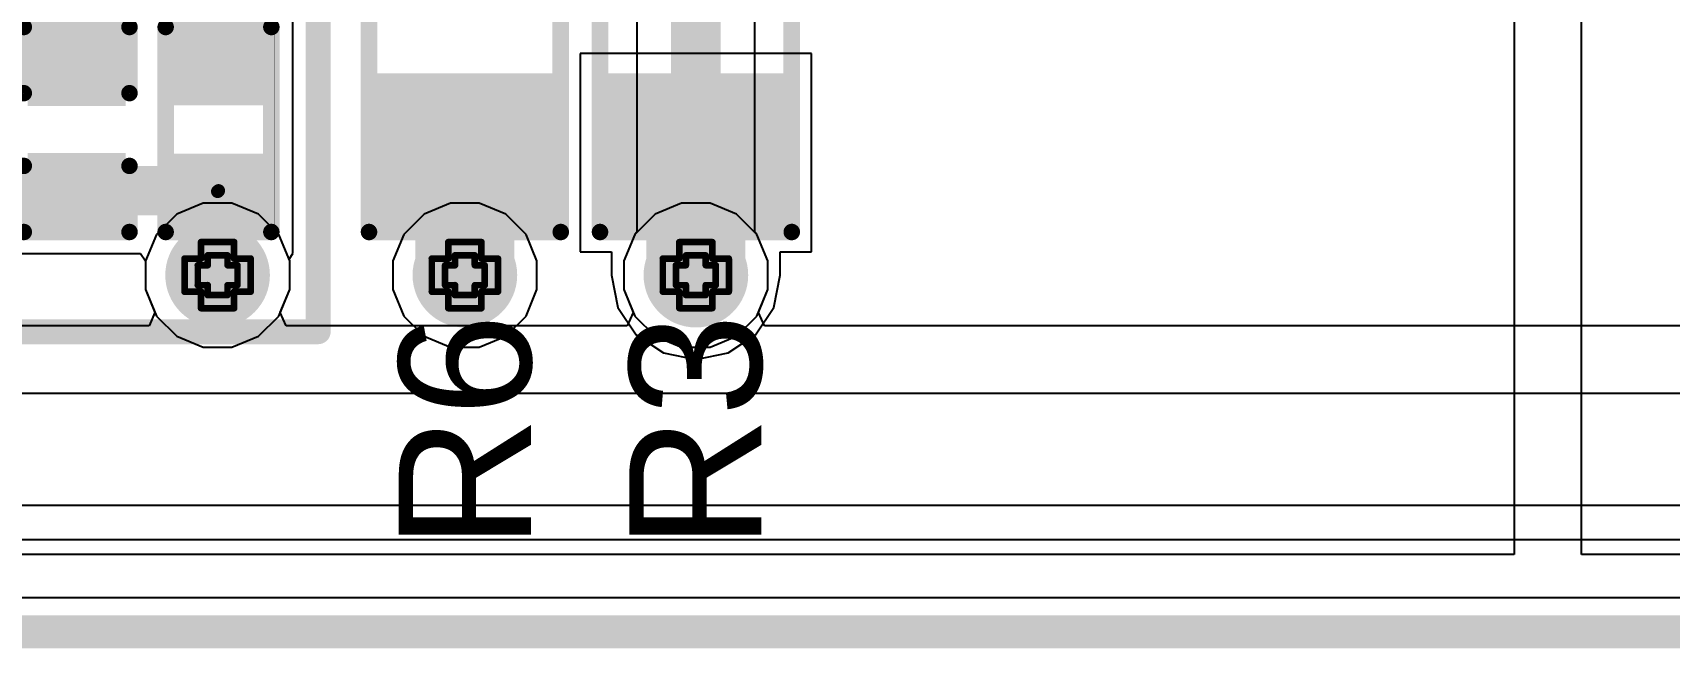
# Model space of a CAD drawing. Header units: inches. Extents: x -3 to 5259, y -3 to 5282.
# Drawn here: x 32.07 to 44.65, y -2.85 to 1.88 of the extents above; entities that cross this region are included whole.
import ezdxf

# ---------------------------------------------------------------- set-up
doc = ezdxf.new("R2010")
doc.units = ezdxf.units.IN
for name, color, linetype in [('Board Outline', 216, 'Continuous'), ('Bottom Layer', 5, 'Continuous'), ('Bottom Solder', 6, 'Continuous'), ('Drill Drawing', 1, 'Continuous'), ('Layer 1', 16, 'Continuous'), ('Layer 2', 76, 'Continuous'), ('Top Layer', 1, 'Continuous'), ('Top Overlay', 2, 'Continuous'), ('Top Paste', 8, 'Continuous'), ('Top Solder', 216, 'Continuous'), ('Via Holes', 16, 'Continuous')]:
    doc.layers.add(name, color=color, linetype=linetype)
doc.styles.add('Arial', font='', dxfattribs={"height": 0.2})
doc.styles.get('Arial').set_extended_font_data('Arial')

# ---------------------------------------------------------------- blocks, each defined once
blk = doc.blocks.new('RES_0805_154')
at = {"layer": 'Top Layer'}
for points in [[(-1.524, 0.635), (-0.508, 0.635), (-0.508, -0.635), (-1.524, -0.635)], [(0.508, 0.635), (1.524, 0.635), (1.524, -0.635), (0.508, -0.635)]]:
    blk.add_hatch(color=1, dxfattribs=at).paths.add_polyline_path(points)
at = {"layer": 'Top Paste'}
for points in [[(-1.524, 0.635), (-0.508, 0.635), (-0.508, -0.635), (-1.524, -0.635)], [(0.508, 0.635), (1.524, 0.635), (1.524, -0.635), (0.508, -0.635)]]:
    blk.add_hatch(color=8, dxfattribs=at).paths.add_polyline_path(points)
at = {"layer": 'Top Solder'}
for points in [[(-1.6256, 0.7366), (-0.4064, 0.7366), (-0.4064, -0.7366), (-1.6256, -0.7366)], [(0.4064, 0.7366), (1.6256, 0.7366), (1.6256, -0.7366), (0.4064, -0.7366)]]:
    blk.add_hatch(color=216, dxfattribs=at).paths.add_polyline_path(points)
at = {"layer": 'Top Overlay'}
for points in [[(-1.6256, 0.7366, 0.127, 0.127, 0), (1.6256, 0.7366, 0.127, 0.127, 0)], [(-1.6256, 0.7366, 0.127, 0.127, 0), (-1.6256, -0.7366, 0.127, 0.127, 0)], [(1.6256, 0.7366, 0.127, 0.127, 0), (1.6256, -0.7366, 0.127, 0.127, 0)], [(-1.6256, -0.7366, 0.127, 0.127, 0), (1.6256, -0.7366, 0.127, 0.127, 0)]]:
    blk.add_lwpolyline(points, format="xyseb", dxfattribs=at)
for points in [[(-1.65735, 0.7366, 0.0635, 0.0635, 1), (-1.59385, 0.7366, 0.0635, 0.0635, 1)], [(-1.65735, 0.7366, 0.0635, 0.0635, 1), (-1.59385, 0.7366, 0.0635, 0.0635, 1)], [(1.59385, 0.7366, 0.0635, 0.0635, 1), (1.65735, 0.7366, 0.0635, 0.0635, 1)], [(1.59385, 0.7366, 0.0635, 0.0635, 1), (1.65735, 0.7366, 0.0635, 0.0635, 1)], [(-1.65735, -0.7366, 0.0635, 0.0635, 1), (-1.59385, -0.7366, 0.0635, 0.0635, 1)], [(-1.65735, -0.7366, 0.0635, 0.0635, 1), (-1.59385, -0.7366, 0.0635, 0.0635, 1)], [(1.59385, -0.7366, 0.0635, 0.0635, 1), (1.65735, -0.7366, 0.0635, 0.0635, 1)], [(1.59385, -0.7366, 0.0635, 0.0635, 1), (1.65735, -0.7366, 0.0635, 0.0635, 1)]]:
    blk.add_lwpolyline(points, format="xyseb", close=True, dxfattribs=at)
blk = doc.blocks.new('R___0402_156')
at = {"layer": 'Top Layer'}
for points in [[(-0.699, -0.318), (-0.699, 0.318), (-0.241, 0.318), (-0.241, -0.318)], [(0.241, -0.318), (0.241, 0.318), (0.699, 0.318), (0.699, -0.318)]]:
    blk.add_hatch(color=1, dxfattribs=at).paths.add_polyline_path(points)
at = {"layer": 'Top Paste'}
for points in [[(-0.699, -0.318), (-0.699, 0.318), (-0.241, 0.318), (-0.241, -0.318)], [(0.241, -0.318), (0.241, 0.318), (0.699, 0.318), (0.699, -0.318)]]:
    blk.add_hatch(color=8, dxfattribs=at).paths.add_polyline_path(points)
at = {"layer": 'Top Solder'}
for points in [[(-0.754, -0.373), (-0.754, 0.373), (-0.186, 0.373), (-0.186, -0.373)], [(0.186, -0.373), (0.186, 0.373), (0.754, 0.373), (0.754, -0.373)]]:
    blk.add_hatch(color=216, dxfattribs=at).paths.add_polyline_path(points)
at = {"layer": 'Top Overlay'}
for points in [[(-0.787, 0.406, 0.127, 0.127, 0), (0.787, 0.406, 0.127, 0.127, 0)], [(-0.787, 0.406, 0.127, 0.127, 0), (-0.787, -0.406, 0.127, 0.127, 0)], [(0.787, 0.406, 0.127, 0.127, 0), (0.787, -0.406, 0.127, 0.127, 0)], [(-0.787, -0.406, 0.127, 0.127, 0), (0.787, -0.406, 0.127, 0.127, 0)], [(-0.813, -0.432, 0.00323, 0.00323, 0), (0.813, -0.432, 0.00323, 0.00323, 0)]]:
    blk.add_lwpolyline(points, format="xyseb", dxfattribs=at)
for points in [[(-0.819, 0.406, 0.0635, 0.0635, 1), (-0.756, 0.406, 0.0635, 0.0635, 1)], [(-0.819, 0.406, 0.0635, 0.0635, 1), (-0.756, 0.406, 0.0635, 0.0635, 1)], [(0.756, 0.406, 0.0635, 0.0635, 1), (0.819, 0.406, 0.0635, 0.0635, 1)], [(0.756, 0.406, 0.0635, 0.0635, 1), (0.819, 0.406, 0.0635, 0.0635, 1)], [(-0.819, -0.406, 0.0635, 0.0635, 1), (-0.756, -0.406, 0.0635, 0.0635, 1)], [(-0.819, -0.406, 0.0635, 0.0635, 1), (-0.756, -0.406, 0.0635, 0.0635, 1)], [(0.756, -0.406, 0.0635, 0.0635, 1), (0.819, -0.406, 0.0635, 0.0635, 1)], [(0.756, -0.406, 0.0635, 0.0635, 1), (0.819, -0.406, 0.0635, 0.0635, 1)], [(-0.814, -0.432, 0.00161, 0.00161, 1), (-0.812, -0.432, 0.00161, 0.00161, 1)], [(0.812, -0.432, 0.00161, 0.00161, 1), (0.814, -0.432, 0.00161, 0.00161, 1)]]:
    blk.add_lwpolyline(points, format="xyseb", close=True, dxfattribs=at)
blk = doc.blocks.new('RES_0805_157')
at = {"layer": 'Top Layer'}
for points in [[(-1.524, 0.635), (-0.508, 0.635), (-0.508, -0.635), (-1.524, -0.635)], [(0.508, 0.635), (1.524, 0.635), (1.524, -0.635), (0.508, -0.635)]]:
    blk.add_hatch(color=1, dxfattribs=at).paths.add_polyline_path(points)
at = {"layer": 'Top Paste'}
for points in [[(-1.524, 0.635), (-0.508, 0.635), (-0.508, -0.635), (-1.524, -0.635)], [(0.508, 0.635), (1.524, 0.635), (1.524, -0.635), (0.508, -0.635)]]:
    blk.add_hatch(color=8, dxfattribs=at).paths.add_polyline_path(points)
at = {"layer": 'Top Solder'}
for points in [[(-1.6256, 0.7366), (-0.4064, 0.7366), (-0.4064, -0.7366), (-1.6256, -0.7366)], [(0.4064, 0.7366), (1.6256, 0.7366), (1.6256, -0.7366), (0.4064, -0.7366)]]:
    blk.add_hatch(color=216, dxfattribs=at).paths.add_polyline_path(points)
at = {"layer": 'Top Overlay'}
for points in [[(1.6256, 0.7366, 0.127, 0.127, 0), (-1.6256, 0.7366, 0.127, 0.127, 0)], [(-1.6256, -0.7366, 0.127, 0.127, 0), (-1.6256, 0.7366, 0.127, 0.127, 0)], [(1.6256, -0.7366, 0.127, 0.127, 0), (1.6256, 0.7366, 0.127, 0.127, 0)], [(1.6256, -0.7366, 0.127, 0.127, 0), (-1.6256, -0.7366, 0.127, 0.127, 0)]]:
    blk.add_lwpolyline(points, format="xyseb", dxfattribs=at)
for points in [[(-1.65735, 0.7366, 0.0635, 0.0635, 1), (-1.59385, 0.7366, 0.0635, 0.0635, 1)], [(-1.65735, 0.7366, 0.0635, 0.0635, 1), (-1.59385, 0.7366, 0.0635, 0.0635, 1)], [(1.59385, 0.7366, 0.0635, 0.0635, 1), (1.65735, 0.7366, 0.0635, 0.0635, 1)], [(1.59385, 0.7366, 0.0635, 0.0635, 1), (1.65735, 0.7366, 0.0635, 0.0635, 1)], [(-1.65735, -0.7366, 0.0635, 0.0635, 1), (-1.59385, -0.7366, 0.0635, 0.0635, 1)], [(-1.65735, -0.7366, 0.0635, 0.0635, 1), (-1.59385, -0.7366, 0.0635, 0.0635, 1)], [(1.59385, -0.7366, 0.0635, 0.0635, 1), (1.65735, -0.7366, 0.0635, 0.0635, 1)], [(1.59385, -0.7366, 0.0635, 0.0635, 1), (1.65735, -0.7366, 0.0635, 0.0635, 1)]]:
    blk.add_lwpolyline(points, format="xyseb", close=True, dxfattribs=at)
blk = doc.blocks.new('C___0402_266')
at = {"layer": 'Top Layer'}
for points in [[(-0.699, -0.318), (-0.699, 0.317), (-0.241, 0.317), (-0.241, -0.318)], [(0.241, -0.318), (0.241, 0.317), (0.699, 0.317), (0.699, -0.318)]]:
    blk.add_hatch(color=1, dxfattribs=at).paths.add_polyline_path(points)
at = {"layer": 'Top Paste'}
for points in [[(-0.699, -0.318), (-0.699, 0.317), (-0.241, 0.317), (-0.241, -0.318)], [(0.241, -0.318), (0.241, 0.317), (0.699, 0.317), (0.699, -0.318)]]:
    blk.add_hatch(color=8, dxfattribs=at).paths.add_polyline_path(points)
at = {"layer": 'Top Solder'}
for points in [[(-0.758, -0.377), (-0.758, 0.377), (-0.181, 0.377), (-0.181, -0.377)], [(0.181, -0.377), (0.181, 0.377), (0.758, 0.377), (0.758, -0.377)]]:
    blk.add_hatch(color=216, dxfattribs=at).paths.add_polyline_path(points)
at = {"layer": 'Top Overlay'}
for points in [[(-0.787, -0.406, 0.127, 0.127, 0), (-0.787, 0.406, 0.127, 0.127, 0)], [(-0.279, 0.406, 0.127, 0.127, 0), (-0.787, 0.406, 0.127, 0.127, 0)], [(0.787, 0.406, 0.127, 0.127, 0), (0.279, 0.406, 0.127, 0.127, 0)], [(0.787, -0.406, 0.127, 0.127, 0), (0.787, 0.406, 0.127, 0.127, 0)], [(-0.279, -0.406, 0.127, 0.127, 0), (-0.787, -0.406, 0.127, 0.127, 0)], [(0.787, -0.406, 0.127, 0.127, 0), (0.279, -0.406, 0.127, 0.127, 0)]]:
    blk.add_lwpolyline(points, format="xyseb", dxfattribs=at)
for points in [[(-0.819, 0.406, 0.0635, 0.0635, 1), (-0.756, 0.406, 0.0635, 0.0635, 1)], [(-0.819, 0.406, 0.0635, 0.0635, 1), (-0.756, 0.406, 0.0635, 0.0635, 1)], [(-0.311, 0.406, 0.0635, 0.0635, 1), (-0.248, 0.406, 0.0635, 0.0635, 1)], [(0.248, 0.406, 0.0635, 0.0635, 1), (0.311, 0.406, 0.0635, 0.0635, 1)], [(0.756, 0.406, 0.0635, 0.0635, 1), (0.819, 0.406, 0.0635, 0.0635, 1)], [(0.756, 0.406, 0.0635, 0.0635, 1), (0.819, 0.406, 0.0635, 0.0635, 1)], [(-0.819, -0.406, 0.0635, 0.0635, 1), (-0.756, -0.406, 0.0635, 0.0635, 1)], [(-0.819, -0.406, 0.0635, 0.0635, 1), (-0.756, -0.406, 0.0635, 0.0635, 1)], [(-0.311, -0.406, 0.0635, 0.0635, 1), (-0.248, -0.406, 0.0635, 0.0635, 1)], [(0.248, -0.406, 0.0635, 0.0635, 1), (0.311, -0.406, 0.0635, 0.0635, 1)], [(0.756, -0.406, 0.0635, 0.0635, 1), (0.819, -0.406, 0.0635, 0.0635, 1)], [(0.756, -0.406, 0.0635, 0.0635, 1), (0.819, -0.406, 0.0635, 0.0635, 1)]]:
    blk.add_lwpolyline(points, format="xyseb", close=True, dxfattribs=at)

msp = doc.modelspace()

# ---------------------------------------------------------------- hatches: boundary and pattern name
at = {"layer": 'Bottom Layer'}
h = msp.add_hatch(color=5, dxfattribs=at)
edge = h.paths.add_edge_path()
edge.add_arc((33.492, 0.018), 0.3, 0, 360)
h = msp.add_hatch(color=5, dxfattribs=at)
edge = h.paths.add_edge_path()
edge.add_arc((35.392, 0.018), 0.3, 0, 360)
h = msp.add_hatch(color=5, dxfattribs=at)
edge = h.paths.add_edge_path()
edge.add_arc((37.167, 0.018), 0.3, 0, 360)
at = {"layer": 'Bottom Solder'}
h = msp.add_hatch(color=6, dxfattribs=at)
edge = h.paths.add_edge_path()
edge.add_arc((33.492, 0.018), 0.402, 0, 360)
h = msp.add_hatch(color=6, dxfattribs=at)
edge = h.paths.add_edge_path()
edge.add_arc((35.392, 0.018), 0.402, 0, 360)
h = msp.add_hatch(color=6, dxfattribs=at)
edge = h.paths.add_edge_path()
edge.add_arc((37.167, 0.018), 0.402, 0, 360)
at = {"layer": 'Layer 1'}
h = msp.add_hatch(color=16, dxfattribs=at)
edge = h.paths.add_edge_path()
edge.add_arc((33.492, 0.018), 0.3, 0, 360)
h = msp.add_hatch(color=16, dxfattribs=at)
edge = h.paths.add_edge_path()
edge.add_arc((35.392, 0.018), 0.3, 0, 360)
h = msp.add_hatch(color=16, dxfattribs=at)
edge = h.paths.add_edge_path()
edge.add_arc((37.167, 0.018), 0.3, 0, 360)
at = {"layer": 'Layer 2'}
h = msp.add_hatch(color=76, dxfattribs=at)
edge = h.paths.add_edge_path()
edge.add_arc((33.492, 0.018), 0.3, 0, 360)
h = msp.add_hatch(color=76, dxfattribs=at)
edge = h.paths.add_edge_path()
edge.add_arc((35.392, 0.018), 0.3, 0, 360)
h = msp.add_hatch(color=76, dxfattribs=at)
edge = h.paths.add_edge_path()
edge.add_arc((37.167, 0.018), 0.3, 0, 360)
at = {"layer": 'Top Layer'}
h = msp.add_hatch(color=1, dxfattribs=at)
edge = h.paths.add_edge_path()
edge.add_arc((33.492, 0.018), 0.3, 0, 360)
h = msp.add_hatch(color=1, dxfattribs=at)
edge = h.paths.add_edge_path()
edge.add_arc((35.392, 0.018), 0.3, 0, 360)
h = msp.add_hatch(color=1, dxfattribs=at)
edge = h.paths.add_edge_path()
edge.add_arc((37.167, 0.018), 0.3, 0, 360)
at = {"layer": 'Top Solder'}
h = msp.add_hatch(color=216, dxfattribs=at)
edge = h.paths.add_edge_path()
edge.add_arc((33.492, 0.018), 0.402, 0, 360)
h = msp.add_hatch(color=216, dxfattribs=at)
edge = h.paths.add_edge_path()
edge.add_arc((35.392, 0.018), 0.402, 0, 360)
h = msp.add_hatch(color=216, dxfattribs=at)
edge = h.paths.add_edge_path()
edge.add_arc((37.167, 0.018), 0.402, 0, 360)
at = {"layer": 'Via Holes'}
h = msp.add_hatch(color=7, dxfattribs=at)
edge = h.paths.add_edge_path()
edge.add_arc((33.492, 0.018), 0.15, 0, 360)
h = msp.add_hatch(color=7, dxfattribs=at)
edge = h.paths.add_edge_path()
edge.add_arc((35.392, 0.018), 0.15, 0, 360)
h = msp.add_hatch(color=7, dxfattribs=at)
edge = h.paths.add_edge_path()
edge.add_arc((37.167, 0.018), 0.15, 0, 360)

# ---------------------------------------------------------------- linework, layer by layer
at = {"layer": 'Board Outline'}
msp.add_lwpolyline([(-2.722, -2.722, 0.254, 0.254, 0), (147.278, -2.722, 0.254, 0.254, 0)], format="xyseb", dxfattribs=at)
at = {"layer": 'Bottom Layer'}
for p, q in [((37.62, 0.348), (37.62, 5.226)), ((36.713, 5.038), (36.713, 0.348)), ((33.382, 0.572), (33.178, 0.487)), ((33.602, 0.572), (33.382, 0.572)), ((33.806, 0.487), (33.602, 0.572)), ((33.178, 0.487), (33.022, 0.331)), ((33.962, 0.331), (33.806, 0.487)), ((33.022, 0.331), (32.938, 0.128)), ((34.046, 0.128), (33.962, 0.331)), ((36.697, 0.331), (36.613, 0.128)), ((36.713, 0.348), (36.697, 0.331)), ((37.636, 0.331), (37.62, 0.348)), ((37.721, 0.128), (37.636, 0.331)), ((32.938, 0.128), (32.938, -0.093)), ((34.046, -0.093), (34.046, 0.128)), ((36.613, 0.128), (36.613, -0.093)), ((37.721, -0.093), (37.721, 0.128)), ((32.938, -0.093), (33.022, -0.296)), ((33.962, -0.296), (34.046, -0.093)), ((36.613, -0.093), (36.697, -0.296)), ((37.636, -0.296), (37.721, -0.093)), ((33.022, -0.296), (33.178, -0.452)), ((33.806, -0.452), (33.962, -0.296)), ((36.697, -0.296), (36.853, -0.452)), ((37.48, -0.452), (37.636, -0.296)), ((33.178, -0.452), (33.382, -0.536)), ((33.602, -0.536), (33.806, -0.452)), ((36.853, -0.452), (37.056, -0.536)), ((37.277, -0.536), (37.48, -0.452)), ((33.382, -0.536), (33.602, -0.536)), ((37.056, -0.536), (37.277, -0.536)), ((139.342, -1.753), (5.233, -1.753))]:
    msp.add_line(p, q, dxfattribs=at)
msp.add_lwpolyline([(37.167, 0.018, 0.381, 0.381, 0), (37.167, 5.226, 0.381, 0.381, 0)], format="xyseb", dxfattribs=at)
msp.add_lwpolyline([(37.071, 0.018, 0.191, 0.191, 1), (37.262, 0.018, 0.191, 0.191, 1)], format="xyseb", close=True, dxfattribs=at)
at = {"layer": 'Drill Drawing'}
for points in [[(33.365, 0.145, 0.0508, 0.0508, 0), (33.365, 0.272, 0.0508, 0.0508, 0)], [(33.365, 0.272, 0.0508, 0.0508, 0), (33.619, 0.272, 0.0508, 0.0508, 0)], [(33.619, 0.145, 0.0508, 0.0508, 0), (33.619, 0.272, 0.0508, 0.0508, 0)], [(35.265, 0.145, 0.0508, 0.0508, 0), (35.265, 0.272, 0.0508, 0.0508, 0)], [(35.265, 0.272, 0.0508, 0.0508, 0), (35.519, 0.272, 0.0508, 0.0508, 0)], [(35.519, 0.145, 0.0508, 0.0508, 0), (35.519, 0.272, 0.0508, 0.0508, 0)], [(37.04, 0.145, 0.0508, 0.0508, 0), (37.04, 0.272, 0.0508, 0.0508, 0)], [(37.04, 0.272, 0.0508, 0.0508, 0), (37.294, 0.272, 0.0508, 0.0508, 0)], [(37.294, 0.145, 0.0508, 0.0508, 0), (37.294, 0.272, 0.0508, 0.0508, 0)], [(33.238, -0.109, 0.0508, 0.0508, 0), (33.238, 0.145, 0.0508, 0.0508, 0)], [(33.238, 0.145, 0.0508, 0.0508, 0), (33.365, 0.145, 0.0508, 0.0508, 0)], [(33.416, 0.094, 0.0508, 0.0508, 0), (33.416, 0.17, 0.0508, 0.0508, 0)], [(33.416, 0.17, 0.0508, 0.0508, 0), (33.568, 0.17, 0.0508, 0.0508, 0)], [(33.568, 0.094, 0.0508, 0.0508, 0), (33.568, 0.17, 0.0508, 0.0508, 0)], [(33.619, 0.145, 0.0508, 0.0508, 0), (33.746, 0.145, 0.0508, 0.0508, 0)], [(33.746, -0.109, 0.0508, 0.0508, 0), (33.746, 0.145, 0.0508, 0.0508, 0)], [(35.138, -0.109, 0.0508, 0.0508, 0), (35.138, 0.145, 0.0508, 0.0508, 0)], [(35.138, 0.145, 0.0508, 0.0508, 0), (35.265, 0.145, 0.0508, 0.0508, 0)], [(35.316, 0.094, 0.0508, 0.0508, 0), (35.316, 0.17, 0.0508, 0.0508, 0)], [(35.316, 0.17, 0.0508, 0.0508, 0), (35.468, 0.17, 0.0508, 0.0508, 0)], [(35.468, 0.094, 0.0508, 0.0508, 0), (35.468, 0.17, 0.0508, 0.0508, 0)], [(35.519, 0.145, 0.0508, 0.0508, 0), (35.646, 0.145, 0.0508, 0.0508, 0)], [(35.646, -0.109, 0.0508, 0.0508, 0), (35.646, 0.145, 0.0508, 0.0508, 0)], [(36.913, -0.109, 0.0508, 0.0508, 0), (36.913, 0.145, 0.0508, 0.0508, 0)], [(36.913, 0.145, 0.0508, 0.0508, 0), (37.04, 0.145, 0.0508, 0.0508, 0)], [(37.09, 0.094, 0.0508, 0.0508, 0), (37.09, 0.17, 0.0508, 0.0508, 0)], [(37.09, 0.17, 0.0508, 0.0508, 0), (37.243, 0.17, 0.0508, 0.0508, 0)], [(37.243, 0.094, 0.0508, 0.0508, 0), (37.243, 0.17, 0.0508, 0.0508, 0)], [(37.294, 0.145, 0.0508, 0.0508, 0), (37.421, 0.145, 0.0508, 0.0508, 0)], [(37.421, -0.109, 0.0508, 0.0508, 0), (37.421, 0.145, 0.0508, 0.0508, 0)], [(33.34, -0.059, 0.0508, 0.0508, 0), (33.34, 0.094, 0.0508, 0.0508, 0)], [(33.34, 0.094, 0.0508, 0.0508, 0), (33.416, 0.094, 0.0508, 0.0508, 0)], [(33.568, 0.094, 0.0508, 0.0508, 0), (33.645, 0.094, 0.0508, 0.0508, 0)], [(33.645, -0.059, 0.0508, 0.0508, 0), (33.645, 0.094, 0.0508, 0.0508, 0)], [(35.24, -0.059, 0.0508, 0.0508, 0), (35.24, 0.094, 0.0508, 0.0508, 0)], [(35.24, 0.094, 0.0508, 0.0508, 0), (35.316, 0.094, 0.0508, 0.0508, 0)], [(35.468, 0.094, 0.0508, 0.0508, 0), (35.545, 0.094, 0.0508, 0.0508, 0)], [(35.545, -0.059, 0.0508, 0.0508, 0), (35.545, 0.094, 0.0508, 0.0508, 0)], [(37.014, -0.059, 0.0508, 0.0508, 0), (37.014, 0.094, 0.0508, 0.0508, 0)], [(37.014, 0.094, 0.0508, 0.0508, 0), (37.09, 0.094, 0.0508, 0.0508, 0)], [(37.243, 0.094, 0.0508, 0.0508, 0), (37.319, 0.094, 0.0508, 0.0508, 0)], [(37.319, -0.059, 0.0508, 0.0508, 0), (37.319, 0.094, 0.0508, 0.0508, 0)], [(33.238, -0.109, 0.0508, 0.0508, 0), (33.365, -0.109, 0.0508, 0.0508, 0)], [(33.34, -0.059, 0.0508, 0.0508, 0), (33.416, -0.059, 0.0508, 0.0508, 0)], [(33.365, -0.236, 0.0508, 0.0508, 0), (33.365, -0.109, 0.0508, 0.0508, 0)], [(33.416, -0.135, 0.0508, 0.0508, 0), (33.416, -0.059, 0.0508, 0.0508, 0)], [(33.416, -0.135, 0.0508, 0.0508, 0), (33.568, -0.135, 0.0508, 0.0508, 0)], [(33.568, -0.059, 0.0508, 0.0508, 0), (33.645, -0.059, 0.0508, 0.0508, 0)], [(33.568, -0.135, 0.0508, 0.0508, 0), (33.568, -0.059, 0.0508, 0.0508, 0)], [(33.619, -0.109, 0.0508, 0.0508, 0), (33.746, -0.109, 0.0508, 0.0508, 0)], [(33.619, -0.236, 0.0508, 0.0508, 0), (33.619, -0.109, 0.0508, 0.0508, 0)], [(35.138, -0.109, 0.0508, 0.0508, 0), (35.265, -0.109, 0.0508, 0.0508, 0)], [(35.24, -0.059, 0.0508, 0.0508, 0), (35.316, -0.059, 0.0508, 0.0508, 0)], [(35.265, -0.236, 0.0508, 0.0508, 0), (35.265, -0.109, 0.0508, 0.0508, 0)], [(35.316, -0.135, 0.0508, 0.0508, 0), (35.316, -0.059, 0.0508, 0.0508, 0)], [(35.316, -0.135, 0.0508, 0.0508, 0), (35.468, -0.135, 0.0508, 0.0508, 0)], [(35.468, -0.059, 0.0508, 0.0508, 0), (35.545, -0.059, 0.0508, 0.0508, 0)], [(35.468, -0.135, 0.0508, 0.0508, 0), (35.468, -0.059, 0.0508, 0.0508, 0)], [(35.519, -0.109, 0.0508, 0.0508, 0), (35.646, -0.109, 0.0508, 0.0508, 0)], [(35.519, -0.236, 0.0508, 0.0508, 0), (35.519, -0.109, 0.0508, 0.0508, 0)], [(36.913, -0.109, 0.0508, 0.0508, 0), (37.04, -0.109, 0.0508, 0.0508, 0)], [(37.014, -0.059, 0.0508, 0.0508, 0), (37.09, -0.059, 0.0508, 0.0508, 0)], [(37.04, -0.236, 0.0508, 0.0508, 0), (37.04, -0.109, 0.0508, 0.0508, 0)], [(37.09, -0.135, 0.0508, 0.0508, 0), (37.09, -0.059, 0.0508, 0.0508, 0)], [(37.09, -0.135, 0.0508, 0.0508, 0), (37.243, -0.135, 0.0508, 0.0508, 0)], [(37.243, -0.059, 0.0508, 0.0508, 0), (37.319, -0.059, 0.0508, 0.0508, 0)], [(37.243, -0.135, 0.0508, 0.0508, 0), (37.243, -0.059, 0.0508, 0.0508, 0)], [(37.294, -0.109, 0.0508, 0.0508, 0), (37.421, -0.109, 0.0508, 0.0508, 0)], [(37.294, -0.236, 0.0508, 0.0508, 0), (37.294, -0.109, 0.0508, 0.0508, 0)], [(33.365, -0.236, 0.0508, 0.0508, 0), (33.619, -0.236, 0.0508, 0.0508, 0)], [(35.265, -0.236, 0.0508, 0.0508, 0), (35.519, -0.236, 0.0508, 0.0508, 0)], [(37.04, -0.236, 0.0508, 0.0508, 0), (37.294, -0.236, 0.0508, 0.0508, 0)]]:
    msp.add_lwpolyline(points, format="xyseb", dxfattribs=at)
for points in [[(33.352, 0.272, 0.0254, 0.0254, 1), (33.378, 0.272, 0.0254, 0.0254, 1)], [(33.352, 0.272, 0.0254, 0.0254, 1), (33.378, 0.272, 0.0254, 0.0254, 1)], [(33.606, 0.272, 0.0254, 0.0254, 1), (33.632, 0.272, 0.0254, 0.0254, 1)], [(33.606, 0.272, 0.0254, 0.0254, 1), (33.632, 0.272, 0.0254, 0.0254, 1)], [(35.252, 0.272, 0.0254, 0.0254, 1), (35.278, 0.272, 0.0254, 0.0254, 1)], [(35.252, 0.272, 0.0254, 0.0254, 1), (35.278, 0.272, 0.0254, 0.0254, 1)], [(35.506, 0.272, 0.0254, 0.0254, 1), (35.532, 0.272, 0.0254, 0.0254, 1)], [(35.506, 0.272, 0.0254, 0.0254, 1), (35.532, 0.272, 0.0254, 0.0254, 1)], [(37.027, 0.272, 0.0254, 0.0254, 1), (37.052, 0.272, 0.0254, 0.0254, 1)], [(37.027, 0.272, 0.0254, 0.0254, 1), (37.052, 0.272, 0.0254, 0.0254, 1)], [(37.281, 0.272, 0.0254, 0.0254, 1), (37.306, 0.272, 0.0254, 0.0254, 1)], [(37.281, 0.272, 0.0254, 0.0254, 1), (37.306, 0.272, 0.0254, 0.0254, 1)], [(33.225, 0.145, 0.0254, 0.0254, 1), (33.251, 0.145, 0.0254, 0.0254, 1)], [(33.225, 0.145, 0.0254, 0.0254, 1), (33.251, 0.145, 0.0254, 0.0254, 1)], [(33.352, 0.145, 0.0254, 0.0254, 1), (33.378, 0.145, 0.0254, 0.0254, 1)], [(33.352, 0.145, 0.0254, 0.0254, 1), (33.378, 0.145, 0.0254, 0.0254, 1)], [(33.403, 0.17, 0.0254, 0.0254, 1), (33.429, 0.17, 0.0254, 0.0254, 1)], [(33.403, 0.17, 0.0254, 0.0254, 1), (33.429, 0.17, 0.0254, 0.0254, 1)], [(33.556, 0.17, 0.0254, 0.0254, 1), (33.581, 0.17, 0.0254, 0.0254, 1)], [(33.556, 0.17, 0.0254, 0.0254, 1), (33.581, 0.17, 0.0254, 0.0254, 1)], [(33.606, 0.145, 0.0254, 0.0254, 1), (33.632, 0.145, 0.0254, 0.0254, 1)], [(33.606, 0.145, 0.0254, 0.0254, 1), (33.632, 0.145, 0.0254, 0.0254, 1)], [(33.733, 0.145, 0.0254, 0.0254, 1), (33.759, 0.145, 0.0254, 0.0254, 1)], [(33.733, 0.145, 0.0254, 0.0254, 1), (33.759, 0.145, 0.0254, 0.0254, 1)], [(35.125, 0.145, 0.0254, 0.0254, 1), (35.151, 0.145, 0.0254, 0.0254, 1)], [(35.125, 0.145, 0.0254, 0.0254, 1), (35.151, 0.145, 0.0254, 0.0254, 1)], [(35.252, 0.145, 0.0254, 0.0254, 1), (35.278, 0.145, 0.0254, 0.0254, 1)], [(35.252, 0.145, 0.0254, 0.0254, 1), (35.278, 0.145, 0.0254, 0.0254, 1)], [(35.303, 0.17, 0.0254, 0.0254, 1), (35.329, 0.17, 0.0254, 0.0254, 1)], [(35.303, 0.17, 0.0254, 0.0254, 1), (35.329, 0.17, 0.0254, 0.0254, 1)], [(35.456, 0.17, 0.0254, 0.0254, 1), (35.481, 0.17, 0.0254, 0.0254, 1)], [(35.456, 0.17, 0.0254, 0.0254, 1), (35.481, 0.17, 0.0254, 0.0254, 1)], [(35.506, 0.145, 0.0254, 0.0254, 1), (35.532, 0.145, 0.0254, 0.0254, 1)], [(35.506, 0.145, 0.0254, 0.0254, 1), (35.532, 0.145, 0.0254, 0.0254, 1)], [(35.633, 0.145, 0.0254, 0.0254, 1), (35.659, 0.145, 0.0254, 0.0254, 1)], [(35.633, 0.145, 0.0254, 0.0254, 1), (35.659, 0.145, 0.0254, 0.0254, 1)], [(36.9, 0.145, 0.0254, 0.0254, 1), (36.925, 0.145, 0.0254, 0.0254, 1)], [(36.9, 0.145, 0.0254, 0.0254, 1), (36.925, 0.145, 0.0254, 0.0254, 1)], [(37.027, 0.145, 0.0254, 0.0254, 1), (37.052, 0.145, 0.0254, 0.0254, 1)], [(37.027, 0.145, 0.0254, 0.0254, 1), (37.052, 0.145, 0.0254, 0.0254, 1)], [(37.078, 0.17, 0.0254, 0.0254, 1), (37.103, 0.17, 0.0254, 0.0254, 1)], [(37.078, 0.17, 0.0254, 0.0254, 1), (37.103, 0.17, 0.0254, 0.0254, 1)], [(37.23, 0.17, 0.0254, 0.0254, 1), (37.255, 0.17, 0.0254, 0.0254, 1)], [(37.23, 0.17, 0.0254, 0.0254, 1), (37.255, 0.17, 0.0254, 0.0254, 1)], [(37.281, 0.145, 0.0254, 0.0254, 1), (37.306, 0.145, 0.0254, 0.0254, 1)], [(37.281, 0.145, 0.0254, 0.0254, 1), (37.306, 0.145, 0.0254, 0.0254, 1)], [(37.408, 0.145, 0.0254, 0.0254, 1), (37.433, 0.145, 0.0254, 0.0254, 1)], [(37.408, 0.145, 0.0254, 0.0254, 1), (37.433, 0.145, 0.0254, 0.0254, 1)], [(33.327, 0.094, 0.0254, 0.0254, 1), (33.352, 0.094, 0.0254, 0.0254, 1)], [(33.327, 0.094, 0.0254, 0.0254, 1), (33.352, 0.094, 0.0254, 0.0254, 1)], [(33.403, 0.094, 0.0254, 0.0254, 1), (33.429, 0.094, 0.0254, 0.0254, 1)], [(33.403, 0.094, 0.0254, 0.0254, 1), (33.429, 0.094, 0.0254, 0.0254, 1)], [(33.556, 0.094, 0.0254, 0.0254, 1), (33.581, 0.094, 0.0254, 0.0254, 1)], [(33.556, 0.094, 0.0254, 0.0254, 1), (33.581, 0.094, 0.0254, 0.0254, 1)], [(33.632, 0.094, 0.0254, 0.0254, 1), (33.657, 0.094, 0.0254, 0.0254, 1)], [(33.632, 0.094, 0.0254, 0.0254, 1), (33.657, 0.094, 0.0254, 0.0254, 1)], [(35.227, 0.094, 0.0254, 0.0254, 1), (35.252, 0.094, 0.0254, 0.0254, 1)], [(35.227, 0.094, 0.0254, 0.0254, 1), (35.252, 0.094, 0.0254, 0.0254, 1)], [(35.303, 0.094, 0.0254, 0.0254, 1), (35.329, 0.094, 0.0254, 0.0254, 1)], [(35.303, 0.094, 0.0254, 0.0254, 1), (35.329, 0.094, 0.0254, 0.0254, 1)], [(35.456, 0.094, 0.0254, 0.0254, 1), (35.481, 0.094, 0.0254, 0.0254, 1)], [(35.456, 0.094, 0.0254, 0.0254, 1), (35.481, 0.094, 0.0254, 0.0254, 1)], [(35.532, 0.094, 0.0254, 0.0254, 1), (35.557, 0.094, 0.0254, 0.0254, 1)], [(35.532, 0.094, 0.0254, 0.0254, 1), (35.557, 0.094, 0.0254, 0.0254, 1)], [(37.001, 0.094, 0.0254, 0.0254, 1), (37.027, 0.094, 0.0254, 0.0254, 1)], [(37.001, 0.094, 0.0254, 0.0254, 1), (37.027, 0.094, 0.0254, 0.0254, 1)], [(37.078, 0.094, 0.0254, 0.0254, 1), (37.103, 0.094, 0.0254, 0.0254, 1)], [(37.078, 0.094, 0.0254, 0.0254, 1), (37.103, 0.094, 0.0254, 0.0254, 1)], [(37.23, 0.094, 0.0254, 0.0254, 1), (37.255, 0.094, 0.0254, 0.0254, 1)], [(37.23, 0.094, 0.0254, 0.0254, 1), (37.255, 0.094, 0.0254, 0.0254, 1)], [(37.306, 0.094, 0.0254, 0.0254, 1), (37.332, 0.094, 0.0254, 0.0254, 1)], [(37.306, 0.094, 0.0254, 0.0254, 1), (37.332, 0.094, 0.0254, 0.0254, 1)], [(33.225, -0.109, 0.0254, 0.0254, 1), (33.251, -0.109, 0.0254, 0.0254, 1)], [(33.225, -0.109, 0.0254, 0.0254, 1), (33.251, -0.109, 0.0254, 0.0254, 1)], [(33.327, -0.059, 0.0254, 0.0254, 1), (33.352, -0.059, 0.0254, 0.0254, 1)], [(33.327, -0.059, 0.0254, 0.0254, 1), (33.352, -0.059, 0.0254, 0.0254, 1)], [(33.352, -0.109, 0.0254, 0.0254, 1), (33.378, -0.109, 0.0254, 0.0254, 1)], [(33.352, -0.109, 0.0254, 0.0254, 1), (33.378, -0.109, 0.0254, 0.0254, 1)], [(33.403, -0.059, 0.0254, 0.0254, 1), (33.429, -0.059, 0.0254, 0.0254, 1)], [(33.403, -0.059, 0.0254, 0.0254, 1), (33.429, -0.059, 0.0254, 0.0254, 1)], [(33.403, -0.135, 0.0254, 0.0254, 1), (33.429, -0.135, 0.0254, 0.0254, 1)], [(33.403, -0.135, 0.0254, 0.0254, 1), (33.429, -0.135, 0.0254, 0.0254, 1)], [(33.556, -0.059, 0.0254, 0.0254, 1), (33.581, -0.059, 0.0254, 0.0254, 1)], [(33.556, -0.059, 0.0254, 0.0254, 1), (33.581, -0.059, 0.0254, 0.0254, 1)], [(33.556, -0.135, 0.0254, 0.0254, 1), (33.581, -0.135, 0.0254, 0.0254, 1)], [(33.556, -0.135, 0.0254, 0.0254, 1), (33.581, -0.135, 0.0254, 0.0254, 1)], [(33.606, -0.109, 0.0254, 0.0254, 1), (33.632, -0.109, 0.0254, 0.0254, 1)], [(33.606, -0.109, 0.0254, 0.0254, 1), (33.632, -0.109, 0.0254, 0.0254, 1)], [(33.632, -0.059, 0.0254, 0.0254, 1), (33.657, -0.059, 0.0254, 0.0254, 1)], [(33.632, -0.059, 0.0254, 0.0254, 1), (33.657, -0.059, 0.0254, 0.0254, 1)], [(33.733, -0.109, 0.0254, 0.0254, 1), (33.759, -0.109, 0.0254, 0.0254, 1)], [(33.733, -0.109, 0.0254, 0.0254, 1), (33.759, -0.109, 0.0254, 0.0254, 1)], [(35.125, -0.109, 0.0254, 0.0254, 1), (35.151, -0.109, 0.0254, 0.0254, 1)], [(35.125, -0.109, 0.0254, 0.0254, 1), (35.151, -0.109, 0.0254, 0.0254, 1)], [(35.227, -0.059, 0.0254, 0.0254, 1), (35.252, -0.059, 0.0254, 0.0254, 1)], [(35.227, -0.059, 0.0254, 0.0254, 1), (35.252, -0.059, 0.0254, 0.0254, 1)], [(35.252, -0.109, 0.0254, 0.0254, 1), (35.278, -0.109, 0.0254, 0.0254, 1)], [(35.252, -0.109, 0.0254, 0.0254, 1), (35.278, -0.109, 0.0254, 0.0254, 1)], [(35.303, -0.059, 0.0254, 0.0254, 1), (35.329, -0.059, 0.0254, 0.0254, 1)], [(35.303, -0.059, 0.0254, 0.0254, 1), (35.329, -0.059, 0.0254, 0.0254, 1)], [(35.303, -0.135, 0.0254, 0.0254, 1), (35.329, -0.135, 0.0254, 0.0254, 1)], [(35.303, -0.135, 0.0254, 0.0254, 1), (35.329, -0.135, 0.0254, 0.0254, 1)], [(35.456, -0.059, 0.0254, 0.0254, 1), (35.481, -0.059, 0.0254, 0.0254, 1)], [(35.456, -0.059, 0.0254, 0.0254, 1), (35.481, -0.059, 0.0254, 0.0254, 1)], [(35.456, -0.135, 0.0254, 0.0254, 1), (35.481, -0.135, 0.0254, 0.0254, 1)], [(35.456, -0.135, 0.0254, 0.0254, 1), (35.481, -0.135, 0.0254, 0.0254, 1)], [(35.506, -0.109, 0.0254, 0.0254, 1), (35.532, -0.109, 0.0254, 0.0254, 1)], [(35.506, -0.109, 0.0254, 0.0254, 1), (35.532, -0.109, 0.0254, 0.0254, 1)], [(35.532, -0.059, 0.0254, 0.0254, 1), (35.557, -0.059, 0.0254, 0.0254, 1)], [(35.532, -0.059, 0.0254, 0.0254, 1), (35.557, -0.059, 0.0254, 0.0254, 1)], [(35.633, -0.109, 0.0254, 0.0254, 1), (35.659, -0.109, 0.0254, 0.0254, 1)], [(35.633, -0.109, 0.0254, 0.0254, 1), (35.659, -0.109, 0.0254, 0.0254, 1)], [(36.9, -0.109, 0.0254, 0.0254, 1), (36.925, -0.109, 0.0254, 0.0254, 1)], [(36.9, -0.109, 0.0254, 0.0254, 1), (36.925, -0.109, 0.0254, 0.0254, 1)], [(37.001, -0.059, 0.0254, 0.0254, 1), (37.027, -0.059, 0.0254, 0.0254, 1)], [(37.001, -0.059, 0.0254, 0.0254, 1), (37.027, -0.059, 0.0254, 0.0254, 1)], [(37.027, -0.109, 0.0254, 0.0254, 1), (37.052, -0.109, 0.0254, 0.0254, 1)], [(37.027, -0.109, 0.0254, 0.0254, 1), (37.052, -0.109, 0.0254, 0.0254, 1)], [(37.078, -0.059, 0.0254, 0.0254, 1), (37.103, -0.059, 0.0254, 0.0254, 1)], [(37.078, -0.059, 0.0254, 0.0254, 1), (37.103, -0.059, 0.0254, 0.0254, 1)], [(37.078, -0.135, 0.0254, 0.0254, 1), (37.103, -0.135, 0.0254, 0.0254, 1)], [(37.078, -0.135, 0.0254, 0.0254, 1), (37.103, -0.135, 0.0254, 0.0254, 1)], [(37.23, -0.059, 0.0254, 0.0254, 1), (37.255, -0.059, 0.0254, 0.0254, 1)], [(37.23, -0.059, 0.0254, 0.0254, 1), (37.255, -0.059, 0.0254, 0.0254, 1)], [(37.23, -0.135, 0.0254, 0.0254, 1), (37.255, -0.135, 0.0254, 0.0254, 1)], [(37.23, -0.135, 0.0254, 0.0254, 1), (37.255, -0.135, 0.0254, 0.0254, 1)], [(37.281, -0.109, 0.0254, 0.0254, 1), (37.306, -0.109, 0.0254, 0.0254, 1)], [(37.281, -0.109, 0.0254, 0.0254, 1), (37.306, -0.109, 0.0254, 0.0254, 1)], [(37.306, -0.059, 0.0254, 0.0254, 1), (37.332, -0.059, 0.0254, 0.0254, 1)], [(37.306, -0.059, 0.0254, 0.0254, 1), (37.332, -0.059, 0.0254, 0.0254, 1)], [(37.408, -0.109, 0.0254, 0.0254, 1), (37.433, -0.109, 0.0254, 0.0254, 1)], [(37.408, -0.109, 0.0254, 0.0254, 1), (37.433, -0.109, 0.0254, 0.0254, 1)], [(33.352, -0.236, 0.0254, 0.0254, 1), (33.378, -0.236, 0.0254, 0.0254, 1)], [(33.352, -0.236, 0.0254, 0.0254, 1), (33.378, -0.236, 0.0254, 0.0254, 1)], [(33.606, -0.236, 0.0254, 0.0254, 1), (33.632, -0.236, 0.0254, 0.0254, 1)], [(33.606, -0.236, 0.0254, 0.0254, 1), (33.632, -0.236, 0.0254, 0.0254, 1)], [(35.252, -0.236, 0.0254, 0.0254, 1), (35.278, -0.236, 0.0254, 0.0254, 1)], [(35.252, -0.236, 0.0254, 0.0254, 1), (35.278, -0.236, 0.0254, 0.0254, 1)], [(35.506, -0.236, 0.0254, 0.0254, 1), (35.532, -0.236, 0.0254, 0.0254, 1)], [(35.506, -0.236, 0.0254, 0.0254, 1), (35.532, -0.236, 0.0254, 0.0254, 1)], [(37.027, -0.236, 0.0254, 0.0254, 1), (37.052, -0.236, 0.0254, 0.0254, 1)], [(37.027, -0.236, 0.0254, 0.0254, 1), (37.052, -0.236, 0.0254, 0.0254, 1)], [(37.281, -0.236, 0.0254, 0.0254, 1), (37.306, -0.236, 0.0254, 0.0254, 1)], [(37.281, -0.236, 0.0254, 0.0254, 1), (37.306, -0.236, 0.0254, 0.0254, 1)]]:
    msp.add_lwpolyline(points, format="xyseb", close=True, dxfattribs=at)
at = {"layer": 'Layer 1'}
for p, q in [((33.382, 0.572), (33.178, 0.487)), ((33.602, 0.572), (33.382, 0.572)), ((33.806, 0.487), (33.602, 0.572)), ((37.056, 0.572), (36.853, 0.487)), ((37.277, 0.572), (37.056, 0.572)), ((37.48, 0.487), (37.277, 0.572)), ((33.178, 0.487), (33.022, 0.331)), ((33.962, 0.331), (33.806, 0.487)), ((36.853, 0.487), (36.697, 0.331)), ((37.636, 0.331), (37.48, 0.487)), ((33.022, 0.331), (32.938, 0.128)), ((34.046, 0.128), (33.962, 0.331)), ((36.697, 0.331), (36.613, 0.128)), ((37.721, 0.128), (37.636, 0.331)), ((32.938, 0.128), (32.938, -0.093)), ((34.046, -0.093), (34.046, 0.128)), ((36.613, 0.128), (36.613, -0.093)), ((37.721, -0.093), (37.721, 0.128)), ((32.938, -0.093), (33.011, -0.269)), ((33.973, -0.269), (34.046, -0.093)), ((36.613, -0.093), (36.686, -0.269)), ((37.647, -0.269), (37.721, -0.093)), ((32.965, -0.371), (6.804, -0.371)), ((33.011, -0.269), (32.965, -0.371)), ((34.02, -0.371), (33.973, -0.269)), ((36.639, -0.371), (34.02, -0.371)), ((36.686, -0.269), (36.639, -0.371)), ((37.694, -0.371), (37.647, -0.269)), ((137.526, -0.371), (37.694, -0.371)), ((6.286, -0.889), (138.044, -0.889)), ((147.019, -2.463), (-2.463, -2.463))]:
    msp.add_line(p, q, dxfattribs=at)
at = {"layer": 'Layer 2'}
for p, q in [((35.282, 0.572), (35.078, 0.487)), ((35.502, 0.572), (35.282, 0.572)), ((35.706, 0.487), (35.502, 0.572)), ((37.056, 0.572), (36.853, 0.487)), ((37.277, 0.572), (37.056, 0.572)), ((37.48, 0.487), (37.277, 0.572)), ((35.078, 0.487), (34.922, 0.331)), ((35.862, 0.331), (35.706, 0.487)), ((36.853, 0.487), (36.697, 0.331)), ((37.636, 0.331), (37.48, 0.487)), ((34.922, 0.331), (34.838, 0.128)), ((35.946, 0.128), (35.862, 0.331)), ((36.697, 0.331), (36.613, 0.128)), ((37.721, 0.128), (37.636, 0.331)), ((34.838, 0.128), (34.838, -0.093)), ((35.946, -0.093), (35.946, 0.128)), ((36.613, 0.128), (36.613, -0.093)), ((37.721, -0.093), (37.721, 0.128)), ((34.838, -0.093), (34.922, -0.296)), ((35.862, -0.296), (35.946, -0.093)), ((36.613, -0.093), (36.697, -0.296)), ((37.636, -0.296), (37.721, -0.093)), ((34.922, -0.296), (35.078, -0.452)), ((35.706, -0.452), (35.862, -0.296)), ((36.697, -0.296), (36.853, -0.452)), ((37.48, -0.452), (37.636, -0.296)), ((35.078, -0.452), (35.282, -0.536)), ((35.502, -0.536), (35.706, -0.452)), ((36.853, -0.452), (37.056, -0.536)), ((37.277, -0.536), (37.48, -0.452)), ((35.282, -0.536), (35.502, -0.536)), ((37.056, -0.536), (37.277, -0.536)), ((132.562, -2.016), (-2.158, -2.016))]:
    msp.add_line(p, q, dxfattribs=at)
at = {"layer": 'Top Layer'}
for p, q in [((43.453, 36.707), (43.453, -2.13)), ((43.971, -2.13), (43.971, 36.707)), ((34.07, 1.125), (34.07, 2.09)), ((38.056, 1.722), (36.278, 1.722)), ((36.278, 1.722), (36.278, 0.198)), ((38.056, 0.198), (38.056, 1.722)), ((34.07, 0.185), (34.07, 1.125)), ((31.838, 0.185), (32.9, 0.185)), ((32.9, 0.185), (32.938, 0.128)), ((32.938, 0.128), (32.938, -0.093)), ((34.041, 0.141), (34.07, 0.185)), ((34.046, 0.128), (34.041, 0.141)), ((34.046, -0.093), (34.046, 0.128)), ((34.07, 0.185), (34.07, 0.185)), ((36.278, 0.198), (36.519, 0.198)), ((36.519, 0.198), (36.519, 0.018)), ((37.814, 0.018), (37.814, 0.198)), ((37.814, 0.198), (38.056, 0.198)), ((36.519, 0.018), (36.568, -0.23)), ((37.765, -0.23), (37.814, 0.018)), ((32.938, -0.093), (33.022, -0.296)), ((33.962, -0.296), (34.046, -0.093)), ((36.568, -0.23), (36.709, -0.44)), ((37.624, -0.44), (37.765, -0.23)), ((33.022, -0.296), (33.178, -0.452)), ((33.806, -0.452), (33.962, -0.296)), ((33.178, -0.452), (33.382, -0.536)), ((33.602, -0.536), (33.806, -0.452)), ((36.709, -0.44), (36.919, -0.58)), ((37.414, -0.58), (37.624, -0.44)), ((33.382, -0.536), (33.602, -0.536)), ((36.919, -0.58), (37.167, -0.63)), ((37.167, -0.63), (37.414, -0.58)), ((43.453, -2.13), (4.888, -2.13)), ((55.376, -2.13), (43.971, -2.13))]:
    msp.add_line(p, q, dxfattribs=at)
for points in [[(33.492, 1.607, 0.254, 0.254, 0), (33.492, 4.78, 0.254, 0.254, 0)], [(32.409, 1.607, 0.254, 0.254, 0), (32.409, 4.217, 0.254, 0.254, 0)], [(30.189, 1.607, 0.381, 0.381, 0), (32.409, 1.607, 0.381, 0.381, 0)], [(35.392, 0.018, 0.762, 0.762, 0), (35.392, 0.959, 0.762, 0.762, 0)], [(37.167, 0.018, 0.762, 0.762, 0), (37.167, 0.959, 0.762, 0.762, 0)], [(31.279, 0.667, 0.381, 0.381, 0), (33.499, 0.667, 0.381, 0.381, 0)], [(33.492, 0.018, 0.381, 0.381, 0), (33.492, 0.661, 0.381, 0.381, 0)], [(33.492, 0.661, 0.102, 0.102, 0), (33.499, 0.667, 0.102, 0.102, 0)]]:
    msp.add_lwpolyline(points, format="xyseb", dxfattribs=at)
for points in [[(32.314, 1.607, 0.191, 0.191, 1), (32.505, 1.607, 0.191, 0.191, 1)], [(32.346, 1.607, 0.127, 0.127, 1), (32.473, 1.607, 0.127, 0.127, 1)], [(33.429, 1.607, 0.127, 0.127, 1), (33.556, 1.607, 0.127, 0.127, 1)], [(35.202, 0.959, 0.381, 0.381, 1), (35.583, 0.959, 0.381, 0.381, 1)], [(36.976, 0.959, 0.381, 0.381, 1), (37.357, 0.959, 0.381, 0.381, 1)], [(33.397, 0.661, 0.191, 0.191, 1), (33.587, 0.661, 0.191, 0.191, 1)], [(33.404, 0.667, 0.191, 0.191, 1), (33.594, 0.667, 0.191, 0.191, 1)], [(33.467, 0.661, 0.0508, 0.0508, 1), (33.518, 0.661, 0.0508, 0.0508, 1)], [(33.474, 0.667, 0.0508, 0.0508, 1), (33.524, 0.667, 0.0508, 0.0508, 1)], [(35.202, 0.018, 0.381, 0.381, 1), (35.583, 0.018, 0.381, 0.381, 1)], [(36.976, 0.018, 0.381, 0.381, 1), (37.357, 0.018, 0.381, 0.381, 1)], [(33.397, 0.018, 0.191, 0.191, 1), (33.587, 0.018, 0.191, 0.191, 1)]]:
    msp.add_lwpolyline(points, format="xyseb", close=True, dxfattribs=at)
at = {"layer": 'Top Overlay'}
for points in [[(34.265, -0.417, 0.191, 0.191, 0), (34.265, 3.175, 0.191, 0.191, 0)], [(27.432, -0.417, 0.191, 0.191, 0), (34.265, -0.417, 0.191, 0.191, 0)]]:
    msp.add_lwpolyline(points, format="xyseb", dxfattribs=at)
msp.add_lwpolyline([(34.217, -0.417, 0.0952, 0.0952, 1), (34.313, -0.417, 0.0952, 0.0952, 1)], format="xyseb", close=True, dxfattribs=at)
msp.add_lwpolyline([(34.217, -0.417, 0.0952, 0.0952, 1), (34.313, -0.417, 0.0952, 0.0952, 1)], format="xyseb", close=True, dxfattribs=at)

# ---------------------------------------------------------------- block references
for name, p, rotation in [('RES_0805_154', (35.392, 1.975), 90), ('RES_0805_157', (37.167, 1.975), 270), ('C___0402_266', (32.409, 1.137), 270), ('R___0402_156', (33.499, 1.137), 90)]:
    msp.add_blockref(name, p, dxfattribs=dict(rotation=rotation))

# ---------------------------------------------------------------- texts
at = {"layer": 'Top Overlay', "style": 'Arial'}
for s, p in [('R6', (35.9, -2.092)), ('R3', (37.671, -2.092))]:
    msp.add_text(s, height=1.016, rotation=90, dxfattribs=at).set_placement(p)

doc.saveas('drawing.dxf')
